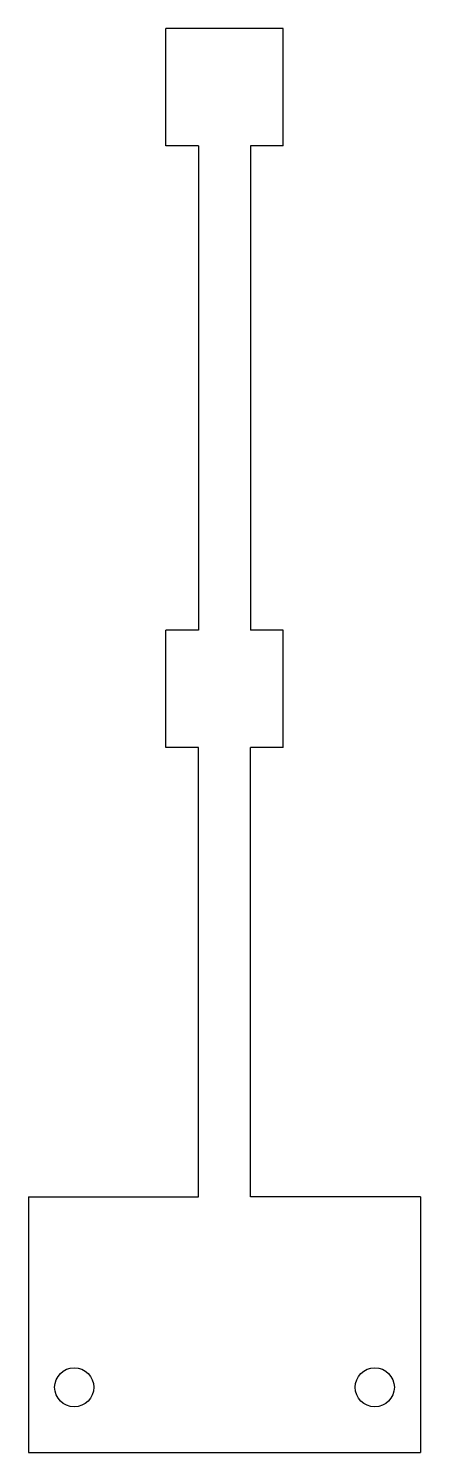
# Model space of a CAD drawing. Extents: x 35 to 65, y -82 to 28.
import ezdxf

# ---------------------------------------------------------------- set-up
doc = ezdxf.new("R2010")
doc.units = 0
doc.header["$MEASUREMENT"] = 0
doc.layers.add('VISIBLE', color=7, linetype='CONTINUOUS')

msp = doc.modelspace()

# ---------------------------------------------------------------- linework, layer by layer
at = {"layer": 'VISIBLE'}
for p, q in [((54.5, 27.57), (45.5, 27.57)), ((45.5, 18.57), (45.5, 27.57)), ((54.5, 18.57), (54.5, 27.57)), ((48, 18.57), (45.5, 18.57)), ((48, 18.57), (48, -18.57)), ((52, 18.57), (52, -18.57)), ((54.5, 18.57), (52, 18.57)), ((48, -18.57), (45.5, -18.57)), ((45.5, -27.57), (45.5, -18.57)), ((54.5, -18.57), (52, -18.57)), ((54.5, -27.57), (54.5, -18.57)), ((48, -27.57), (45.5, -27.57)), ((48, -62.03), (48, -27.57)), ((52, -62.03), (52, -27.57)), ((54.5, -27.57), (52, -27.57)), ((35, -62.03), (48, -62.03)), ((35, -62.03), (35, -81.63)), ((65, -62.03), (52, -62.03)), ((65, -62.03), (65, -81.63)), ((35, -81.63), (65, -81.63))]:
    msp.add_line(p, q, dxfattribs=at)
for centre in [(38.5, -76.63), (61.5, -76.63)]:
    msp.add_circle(centre, 1.5, dxfattribs=at)

doc.saveas('drawing.dxf')
